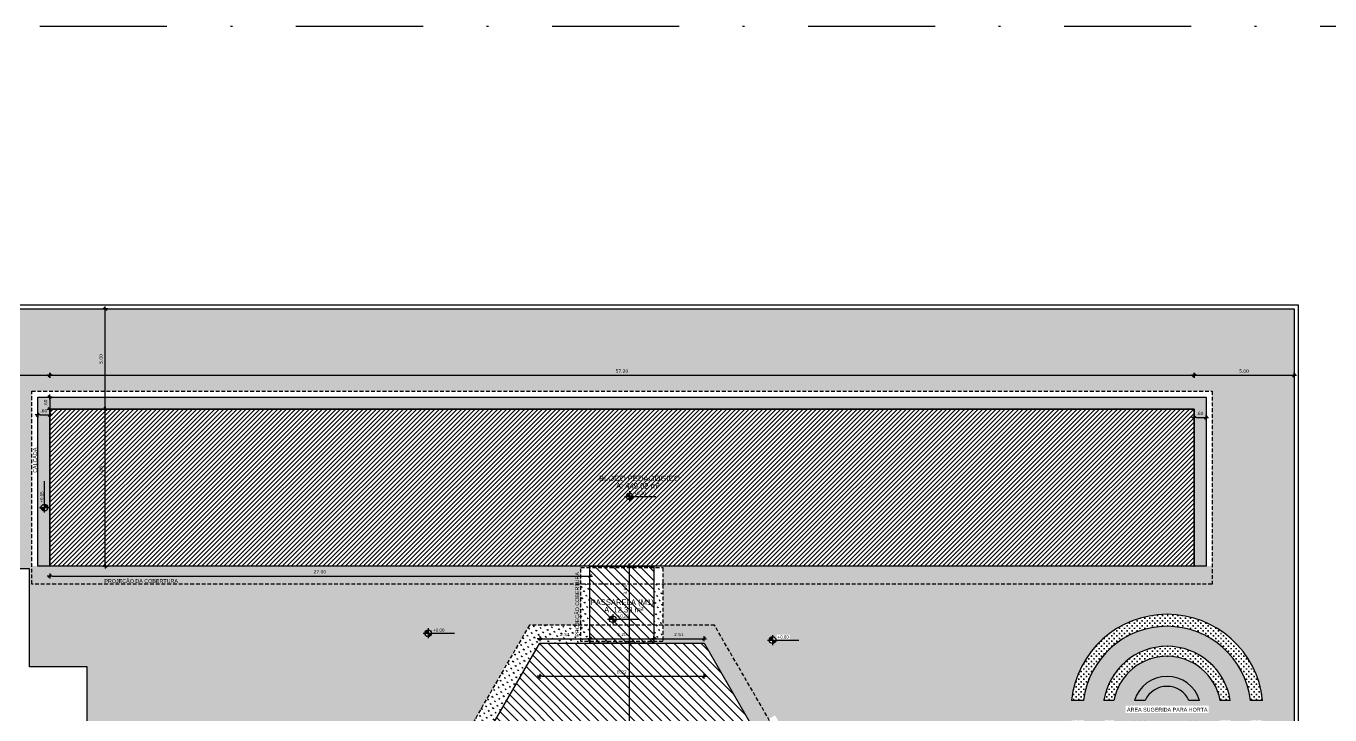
# Model space of a CAD drawing. Extents: x 386 to 569, y 47 to 136.
# Drawn here: x 423.8 to 488.9, y 101.5 to 135.9 of the extents above; entities that cross this region are included whole.
import ezdxf

# ---------------------------------------------------------------- set-up
doc = ezdxf.new("R2010")
doc.units = 0
doc.header["$LTSCALE"] = 0.005
doc.header["$PDMODE"] = 3
for name, pattern in [('DASHDOT', [25.4, 12.7, -6.35, 0, -6.35]), ('HIDDEN', [9.524999999999999, 6.35, -3.175]), ('TRACEJADO_G', [0.375, 0.25, -0.125])]:
    doc.linetypes.add(name, pattern=pattern)
doc.layers.get('0').update_dxf_attribs({"linetype": 'CONTINUOUS'})
doc.layers.get('DEFPOINTS').update_dxf_attribs({"linetype": 'CONTINUOUS'})
for name, color, linetype in [('A-MURO', 2, 'CONTINUOUS'), ('A-PAREDE', 5, 'CONTINUOUS'), ('A-PISOS-CTEL', 2, 'TRACEJADO_G'), ('A-PISOS-NIVEL', 1, 'CONTINUOUS'), ('AR-VEGETAÇÃO_árvores', 96, 'HIDDEN'), ('ARQ-CTA-1_100', 1, 'CONTINUOUS'), ('ARQ-HTC', 9, 'CONTINUOUS'), ('ARQ-PIS-VISTA', 8, 'CONTINUOUS'), ('ARQ-SMB-1_100', 1, 'CONTINUOUS'), ('ARQ-TXT-1_050', 2, 'CONTINUOUS'), ('ARQ-TXT-1_075', 2, 'CONTINUOUS')]:
    doc.layers.add(name, color=color, linetype=linetype)
doc.styles.add('ESC-50-A20', font='arial.ttf', dxfattribs={"height": 0.1})
doc.styles.add('FNDE Texto Cota 0100', font='verdana.ttf', dxfattribs={"height": 0.16})
doc.dimstyles.new('FNDE 1-0100', dxfattribs={"dimscale": 2.5, "dimtxt": 0.16, "dimasz": 0.05, "dimexe": 0.15, "dimexo": 0.15, "dimgap": 0.05, "dimtad": 1, "dimzin": 4, "dimdsep": 46, "dimtxsty": 'FNDE Texto Cota 0100', "dimblk": 'tic', "dimcen": 0.15, "dimdle": 0.15, "dimse1": 1, "dimse2": 1, "dimclrd": 251, "dimclre": 251, "dimclrt": 256, "dimaunit": 1, "dimadec": 3, "dimazin": 0, "dimtfac": 1, "dimtix": 1, "dimtmove": 2, "dimatfit": 3, "dimldrblk": 'tic', "dimfxl": 0.15, "dimtvp": 1, "dimtolj": 1, "dimtzin": 0, "dimarcsym": 0})
pattern_1 = [(0, (227.8115835084365, 52.84790417961362), (0.127, 0.127), [0.0635, -0.1905]), (90, (227.8433335084365, 52.81615417961362), (-0.127, 0.127), [0.0635, -0.1905])]
pattern_2 = [(255, (84.71499629127507, 34.55552027025981), (0.1269999999848798, -0.2199704525350586), [0.047625, -0.3115852448]), (210, (84.71499629127507, 34.55552027025981), (0.1269999999999999, -0.2199704525612474), [0.047625, -0.206375]), (299.9999999999999, (84.71499629127507, 34.55552027025981), (0.2199704525612474, 0.1269999999999999), [0.047625, -0.206375])]

# ---------------------------------------------------------------- blocks, each defined once
blk = doc.blocks.new('tic')
at = {"color": 251}
for p, q in [((-1.000000000000003, 0), (0.9999999999999964, 0)), ((0, -1.000000000000021), (0, 0.9999999999999784))]:
    blk.add_line(p, q, dxfattribs=at)
blk.add_line((-0.6000000000000405, -0.600000000000044), (0.6000000000000334, 0.600000000000037))
blk = doc.blocks.new('*D15')
at = {"layer": 'ARQ-CTA-1_100', "color": 251, "lineweight": -2, "transparency": 16777216}
blk.add_line((426.9429392375332, 96.61324127713448), (434.5290503153318, 96.61324127713448), dxfattribs=at)
at = {"layer": 'DEFPOINTS', "color": 0, "transparency": 16777216}
for p in [(426.8179392375332, 105.0640440468023), (434.6540503153318, 96.61324127713448), (434.6540503153318, 96.13678544562005)]:
    blk.add_point(p, dxfattribs=at)
at = {"layer": 'ARQ-CTA-1_100', "color": 251, "lineweight": -2, "transparency": 16777216, "xscale": 0.125, "yscale": 0.125, "zscale": 0.125, "rotation": 180}
blk.add_blockref('tic', (426.8179392375332, 96.61324127713448), dxfattribs=at)
at = {"layer": 'ARQ-CTA-1_100', "color": 251, "lineweight": -2, "transparency": 16777216, "xscale": 0.125, "yscale": 0.125, "zscale": 0.125}
blk.add_blockref('tic', (434.6540503153318, 96.61324127713448), dxfattribs=at)
at = {"layer": 'ARQ-CTA-1_100', "transparency": 16777216, "insert": (430.7359947764325, 96.82189473583159), "char_height": 0.16, "attachment_point": 5, "style": 'FNDE Texto Cota 0100'}
blk.add_mtext('\\A1;7.84', dxfattribs=at)
blk = doc.blocks.new('*D16')
at = {"layer": 'ARQ-CTA-1_100', "color": 251, "lineweight": -2, "transparency": 16777216}
blk.add_line((407.6683107041268, 118.4540528177046), (424.8183107041266, 118.4540528177046), dxfattribs=at)
at = {"layer": 'DEFPOINTS', "color": 0, "transparency": 16777216}
for p in [(407.5433107041268, 119.525378673707), (424.9433107041266, 119.5253786737069), (424.9433107041266, 118.4540528177046)]:
    blk.add_point(p, dxfattribs=at)
at = {"layer": 'ARQ-CTA-1_100', "color": 251, "lineweight": -2, "transparency": 16777216, "xscale": 0.125, "yscale": 0.125, "zscale": 0.125, "rotation": 180}
blk.add_blockref('tic', (407.5433107041268, 118.4540528177046), dxfattribs=at)
at = {"layer": 'ARQ-CTA-1_100', "color": 251, "lineweight": -2, "transparency": 16777216, "xscale": 0.125, "yscale": 0.125, "zscale": 0.125}
blk.add_blockref('tic', (424.9433107041266, 118.4540528177046), dxfattribs=at)
at = {"layer": 'ARQ-CTA-1_100', "transparency": 16777216, "insert": (416.2433107041267, 118.6623301850653), "char_height": 0.16, "attachment_point": 5, "style": 'FNDE Texto Cota 0100'}
blk.add_mtext('\\A1;17.40', dxfattribs=at)
blk = doc.blocks.new('*D18')
at = {"layer": 'ARQ-CTA-1_100', "color": 251, "lineweight": -2, "transparency": 16777216}
blk.add_line((427.7125717886719, 109.0435220757239), (427.7125717886719, 116.6435220757239), dxfattribs=at)
at = {"layer": 'DEFPOINTS', "color": 0, "transparency": 16777216}
for p in [(427.7125717886719, 116.7685220757239), (437.8316998817541, 116.7685220757239), (437.8316998817543, 108.9185220757239)]:
    blk.add_point(p, dxfattribs=at)
at = {"layer": 'ARQ-CTA-1_100', "color": 251, "lineweight": -2, "transparency": 16777216, "xscale": 0.125, "yscale": 0.125, "zscale": 0.125}
for p, rotation in [((427.7125717886719, 116.7685220757239), 90), ((427.7125717886719, 108.9185220757239), 270)]:
    blk.add_blockref('tic', p, dxfattribs=dict(at, rotation=rotation))
at = {"layer": 'ARQ-CTA-1_100', "transparency": 16777216, "insert": (427.5039183299749, 113.6732631119426), "char_height": 0.16, "attachment_point": 5, "rotation": 90, "style": 'FNDE Texto Cota 0100'}
blk.add_mtext('\\A1;7.85', dxfattribs=at)
blk = doc.blocks.new('*D58')
at = {"layer": 'ARQ-CTA-1_100', "color": 251, "lineweight": -2, "ltscale": 0.1, "transparency": 16777216}
blk.add_line((424.9433107041266, 117.2435220757239), (424.9433107041266, 116.893522075724), dxfattribs=at)
at = {"layer": 'DEFPOINTS', "color": 0, "ltscale": 0.1, "transparency": 16777216}
for p in [(424.343310704127, 117.3685220757239), (424.9433107041266, 116.768522075724), (424.9433107041266, 116.768522075724)]:
    blk.add_point(p, dxfattribs=at)
at = {"layer": 'ARQ-CTA-1_100', "color": 251, "lineweight": -2, "ltscale": 0.1, "transparency": 16777216, "xscale": 0.125, "yscale": 0.125, "zscale": 0.125}
for p, rotation in [((424.9433107041266, 117.3685220757239), 90), ((424.9433107041266, 116.768522075724), 270)]:
    blk.add_blockref('tic', p, dxfattribs=dict(at, rotation=rotation))
at = {"layer": 'ARQ-CTA-1_100', "ltscale": 0.1, "transparency": 16777216, "insert": (424.7350333367659, 117.068522075724), "char_height": 0.16, "attachment_point": 5, "rotation": 90, "style": 'FNDE Texto Cota 0100'}
blk.add_mtext('\\A1;.60', dxfattribs=at)
blk = doc.blocks.new('*D59')
at = {"layer": 'ARQ-CTA-1_100', "color": 251, "lineweight": -2, "ltscale": 0.1, "transparency": 16777216}
blk.add_line((424.468310704127, 116.4714753846443), (424.8183107041266, 116.4714753846443), dxfattribs=at)
at = {"layer": 'DEFPOINTS', "color": 0, "ltscale": 0.1, "transparency": 16777216}
for p in [(424.9433107041266, 116.4714753846443), (424.343310704127, 115.8052827974492), (424.9433107041266, 115.2052827974492)]:
    blk.add_point(p, dxfattribs=at)
at = {"layer": 'ARQ-CTA-1_100', "color": 251, "lineweight": -2, "ltscale": 0.1, "transparency": 16777216, "xscale": 0.125, "yscale": 0.125, "zscale": 0.125, "rotation": 180}
blk.add_blockref('tic', (424.343310704127, 116.4714753846443), dxfattribs=at)
at = {"layer": 'ARQ-CTA-1_100', "color": 251, "lineweight": -2, "ltscale": 0.1, "transparency": 16777216, "xscale": 0.125, "yscale": 0.125, "zscale": 0.125}
blk.add_blockref('tic', (424.9433107041266, 116.4714753846443), dxfattribs=at)
at = {"layer": 'ARQ-CTA-1_100', "ltscale": 0.1, "transparency": 16777216, "insert": (424.6433107041268, 116.6797527520049), "char_height": 0.16, "attachment_point": 5, "style": 'FNDE Texto Cota 0100'}
blk.add_mtext('\\A1;.60', dxfattribs=at)
blk = doc.blocks.new('*D60')
at = {"layer": 'ARQ-CTA-1_100', "color": 251, "lineweight": -2, "ltscale": 0.1, "transparency": 16777216}
blk.add_line((425.0683107041266, 118.4540528177048), (482.0183107041265, 118.4540528177048), dxfattribs=at)
at = {"layer": 'DEFPOINTS', "color": 0, "ltscale": 0.1, "transparency": 16777216}
for p in [(482.1433107041265, 118.4540528177048), (424.9433107041266, 117.1878602305098), (482.1433107041265, 117.1878602305095)]:
    blk.add_point(p, dxfattribs=at)
at = {"layer": 'ARQ-CTA-1_100', "color": 251, "lineweight": -2, "ltscale": 0.1, "transparency": 16777216, "xscale": 0.125, "yscale": 0.125, "zscale": 0.125, "rotation": 180}
blk.add_blockref('tic', (424.9433107041266, 118.4540528177048), dxfattribs=at)
at = {"layer": 'ARQ-CTA-1_100', "color": 251, "lineweight": -2, "ltscale": 0.1, "transparency": 16777216, "xscale": 0.125, "yscale": 0.125, "zscale": 0.125}
blk.add_blockref('tic', (482.1433107041265, 118.4540528177048), dxfattribs=at)
at = {"layer": 'ARQ-CTA-1_100', "ltscale": 0.1, "transparency": 16777216, "insert": (453.5433107041266, 118.6623839123992), "char_height": 0.16, "attachment_point": 5, "style": 'FNDE Texto Cota 0100'}
blk.add_mtext('\\A1;57.20', dxfattribs=at)
blk = doc.blocks.new('*D61')
at = {"layer": 'ARQ-CTA-1_100', "color": 251, "lineweight": -2, "ltscale": 0.1, "transparency": 16777216}
blk.add_line((482.2683107041265, 116.3395345755811), (482.6183107041265, 116.3395345755811), dxfattribs=at)
at = {"layer": 'DEFPOINTS', "color": 0, "ltscale": 0.1, "transparency": 16777216}
for p in [(482.7433107041265, 116.3395345755811), (482.1433107041265, 115.0733419883861), (482.7433107041265, 115.0733419883861)]:
    blk.add_point(p, dxfattribs=at)
at = {"layer": 'ARQ-CTA-1_100', "color": 251, "lineweight": -2, "ltscale": 0.1, "transparency": 16777216, "xscale": 0.125, "yscale": 0.125, "zscale": 0.125, "rotation": 180}
blk.add_blockref('tic', (482.1433107041265, 116.3395345755811), dxfattribs=at)
at = {"layer": 'ARQ-CTA-1_100', "color": 251, "lineweight": -2, "ltscale": 0.1, "transparency": 16777216, "xscale": 0.125, "yscale": 0.125, "zscale": 0.125}
blk.add_blockref('tic', (482.7433107041265, 116.3395345755811), dxfattribs=at)
at = {"layer": 'ARQ-CTA-1_100', "ltscale": 0.1, "transparency": 16777216, "insert": (482.4433107041265, 116.5478119429418), "char_height": 0.16, "attachment_point": 5, "style": 'FNDE Texto Cota 0100'}
blk.add_mtext('\\A1;.60', dxfattribs=at)
blk = doc.blocks.new('*D62')
at = {"layer": 'ARQ-CTA-1_100', "color": 251, "lineweight": -2, "ltscale": 0.1, "transparency": 16777216}
blk.add_line((482.2683107041265, 118.4540528177048), (487.0183107041269, 118.4540528177048), dxfattribs=at)
at = {"layer": 'DEFPOINTS', "color": 0, "ltscale": 0.1, "transparency": 16777216}
for p in [(487.1433107041269, 118.4540528177048), (482.1433107041265, 117.7878602305097), (487.1433107041269, 117.7878602305097)]:
    blk.add_point(p, dxfattribs=at)
at = {"layer": 'ARQ-CTA-1_100', "color": 251, "lineweight": -2, "ltscale": 0.1, "transparency": 16777216, "xscale": 0.125, "yscale": 0.125, "zscale": 0.125, "rotation": 180}
blk.add_blockref('tic', (482.1433107041265, 118.4540528177048), dxfattribs=at)
at = {"layer": 'ARQ-CTA-1_100', "color": 251, "lineweight": -2, "ltscale": 0.1, "transparency": 16777216, "xscale": 0.125, "yscale": 0.125, "zscale": 0.125}
blk.add_blockref('tic', (487.1433107041269, 118.4540528177048), dxfattribs=at)
at = {"layer": 'ARQ-CTA-1_100', "ltscale": 0.1, "transparency": 16777216, "insert": (484.6433107041267, 118.6623301850654), "char_height": 0.16, "attachment_point": 5, "style": 'FNDE Texto Cota 0100'}
blk.add_mtext('\\A1;5.00', dxfattribs=at)
blk = doc.blocks.new('*D63')
at = {"layer": 'ARQ-CTA-1_100', "color": 251, "lineweight": -2, "transparency": 16777216}
blk.add_line((425.0683107041268, 108.4213210424758), (451.8183107041266, 108.4213210424758), dxfattribs=at)
at = {"layer": 'DEFPOINTS', "color": 0, "transparency": 16777216}
for p in [(424.9433107041268, 108.9185220757239), (451.9433107041266, 108.9185220757239), (451.9433107041266, 108.4213210424758)]:
    blk.add_point(p, dxfattribs=at)
at = {"layer": 'ARQ-CTA-1_100', "color": 251, "lineweight": -2, "transparency": 16777216, "xscale": 0.125, "yscale": 0.125, "zscale": 0.125, "rotation": 180}
blk.add_blockref('tic', (424.9433107041268, 108.4213210424758), dxfattribs=at)
at = {"layer": 'ARQ-CTA-1_100', "color": 251, "lineweight": -2, "transparency": 16777216, "xscale": 0.125, "yscale": 0.125, "zscale": 0.125}
blk.add_blockref('tic', (451.9433107041266, 108.4213210424758), dxfattribs=at)
at = {"layer": 'ARQ-CTA-1_100', "transparency": 16777216, "insert": (438.4433107041267, 108.6296521371703), "char_height": 0.16, "attachment_point": 5, "style": 'FNDE Texto Cota 0100'}
blk.add_mtext('\\A1;27.00', dxfattribs=at)
blk = doc.blocks.new('*D73')
at = {"layer": 'ARQ-CTA-1_100', "color": 251, "lineweight": -2, "transparency": 16777216}
blk.add_line((449.5605756772085, 103.414142243071), (457.5260457310471, 103.414142243071), dxfattribs=at)
at = {"layer": 'DEFPOINTS', "color": 0, "transparency": 16777216}
for p in [(449.4355756772085, 105.0640440468009), (457.6510457310471, 105.0640440468011), (457.6510457310471, 103.414142243071)]:
    blk.add_point(p, dxfattribs=at)
at = {"layer": 'ARQ-CTA-1_100', "color": 251, "lineweight": -2, "transparency": 16777216, "xscale": 0.125, "yscale": 0.125, "zscale": 0.125, "rotation": 180}
blk.add_blockref('tic', (449.4355756772085, 103.414142243071), dxfattribs=at)
at = {"layer": 'ARQ-CTA-1_100', "color": 251, "lineweight": -2, "transparency": 16777216, "xscale": 0.125, "yscale": 0.125, "zscale": 0.125}
blk.add_blockref('tic', (457.6510457310471, 103.414142243071), dxfattribs=at)
at = {"layer": 'ARQ-CTA-1_100', "transparency": 16777216, "insert": (453.5433107041278, 103.6227957017681), "char_height": 0.16, "attachment_point": 5, "style": 'FNDE Texto Cota 0100'}
blk.add_mtext('\\A1;8.22', dxfattribs=at)
blk = doc.blocks.new('*D74')
at = {"layer": 'ARQ-CTA-1_100', "color": 251, "lineweight": -2, "transparency": 16777216}
blk.add_line((453.9292737924076, 90.95943250549274), (453.9292737924076, 104.9390440468011), dxfattribs=at)
at = {"layer": 'DEFPOINTS', "color": 0, "transparency": 16777216}
for p in [(453.9292737924076, 105.0640440468011), (457.6510457310469, 105.0640440468011), (457.6510457310472, 90.83443250549274)]:
    blk.add_point(p, dxfattribs=at)
at = {"layer": 'ARQ-CTA-1_100', "color": 251, "lineweight": -2, "transparency": 16777216, "xscale": 0.125, "yscale": 0.125, "zscale": 0.125}
for p, rotation in [((453.9292737924076, 105.0640440468011), 90), ((453.9292737924076, 90.83443250549274), 270)]:
    blk.add_blockref('tic', p, dxfattribs=dict(at, rotation=rotation))
at = {"layer": 'ARQ-CTA-1_100', "transparency": 16777216, "insert": (453.7209426977132, 97.94923827614701), "char_height": 0.16, "attachment_point": 5, "rotation": 90, "style": 'FNDE Texto Cota 0100'}
blk.add_mtext('\\A1;14.23', dxfattribs=at)
blk = doc.blocks.new('*D75')
at = {"layer": 'ARQ-CTA-1_100', "color": 251, "lineweight": -2, "transparency": 16777216}
blk.add_line((449.5605756772085, 105.2874930711503), (451.8183107041266, 105.2874930711503), dxfattribs=at)
at = {"layer": 'DEFPOINTS', "color": 0, "transparency": 16777216}
for p in [(449.4355756772085, 105.0640440468009), (451.9433107041266, 105.2874930711503), (451.9433107041266, 105.0640440468009)]:
    blk.add_point(p, dxfattribs=at)
at = {"layer": 'ARQ-CTA-1_100', "color": 251, "lineweight": -2, "transparency": 16777216, "xscale": 0.125, "yscale": 0.125, "zscale": 0.125, "rotation": 180}
blk.add_blockref('tic', (449.4355756772085, 105.2874930711503), dxfattribs=at)
at = {"layer": 'ARQ-CTA-1_100', "color": 251, "lineweight": -2, "transparency": 16777216, "xscale": 0.125, "yscale": 0.125, "zscale": 0.125}
blk.add_blockref('tic', (451.9433107041266, 105.2874930711503), dxfattribs=at)
at = {"layer": 'ARQ-CTA-1_100', "transparency": 16777216, "insert": (450.6894431906675, 105.4958241658447), "char_height": 0.16, "attachment_point": 5, "style": 'FNDE Texto Cota 0100'}
blk.add_mtext('\\A1;2.51', dxfattribs=at)
blk = doc.blocks.new('*D76')
at = {"layer": 'ARQ-CTA-1_100', "color": 251, "lineweight": -2, "transparency": 16777216}
blk.add_line((452.0683107041266, 105.2874930711503), (455.0183107041265, 105.2874930711503), dxfattribs=at)
at = {"layer": 'DEFPOINTS', "color": 0, "transparency": 16777216}
for p in [(451.9433107041266, 105.0640440468009), (455.1433107041265, 105.2874930711503), (455.1433107041265, 105.0640440468009)]:
    blk.add_point(p, dxfattribs=at)
at = {"layer": 'ARQ-CTA-1_100', "color": 251, "lineweight": -2, "transparency": 16777216, "xscale": 0.125, "yscale": 0.125, "zscale": 0.125, "rotation": 180}
blk.add_blockref('tic', (451.9433107041266, 105.2874930711503), dxfattribs=at)
at = {"layer": 'ARQ-CTA-1_100', "color": 251, "lineweight": -2, "transparency": 16777216, "xscale": 0.125, "yscale": 0.125, "zscale": 0.125}
blk.add_blockref('tic', (455.1433107041265, 105.2874930711503), dxfattribs=at)
at = {"layer": 'ARQ-CTA-1_100', "transparency": 16777216, "insert": (453.5433107041266, 105.4958241658447), "char_height": 0.16, "attachment_point": 5, "style": 'FNDE Texto Cota 0100'}
blk.add_mtext('\\A1;3.20', dxfattribs=at)
blk = doc.blocks.new('*D77')
at = {"layer": 'ARQ-CTA-1_100', "color": 251, "lineweight": -2, "transparency": 16777216}
blk.add_line((455.2683107041265, 105.2874930711503), (457.5260457310471, 105.2874930711503), dxfattribs=at)
at = {"layer": 'DEFPOINTS', "color": 0, "transparency": 16777216}
for p in [(455.1433107041265, 105.0640440468009), (457.6510457310471, 105.2874930711503), (457.6510457310471, 105.0640440468011)]:
    blk.add_point(p, dxfattribs=at)
at = {"layer": 'ARQ-CTA-1_100', "color": 251, "lineweight": -2, "transparency": 16777216, "xscale": 0.125, "yscale": 0.125, "zscale": 0.125, "rotation": 180}
blk.add_blockref('tic', (455.1433107041265, 105.2874930711503), dxfattribs=at)
at = {"layer": 'ARQ-CTA-1_100', "color": 251, "lineweight": -2, "transparency": 16777216, "xscale": 0.125, "yscale": 0.125, "zscale": 0.125}
blk.add_blockref('tic', (457.6510457310471, 105.2874930711503), dxfattribs=at)
at = {"layer": 'ARQ-CTA-1_100', "transparency": 16777216, "insert": (456.3971782175868, 105.4958241658447), "char_height": 0.16, "attachment_point": 5, "style": 'FNDE Texto Cota 0100'}
blk.add_mtext('\\A1;2.51', dxfattribs=at)
blk = doc.blocks.new('*D96')
at = {"layer": 'ARQ-CTA-1_100', "color": 251, "lineweight": -2, "transparency": 16777216}
blk.add_arc((461.7587807579645, 97.94923827614453), 0.9563841585720237, 127.4939342364983, 232.5060657634856, dxfattribs=at)
at = {"layer": 'DEFPOINTS', "color": 0, "transparency": 16777216}
for p in [(457.6510457310471, 105.0640440468011), (460.8600736215179, 98.27634092313392), (461.7587807579645, 97.94923827614453), (461.7587807579645, 97.94923827614453), (457.6510457310472, 90.83443250549274)]:
    blk.add_point(p, dxfattribs=at)
at = {"layer": 'ARQ-CTA-1_100', "color": 251, "lineweight": -2, "transparency": 16777216, "xscale": 0.125, "yscale": 0.125, "zscale": 0.125}
for p, rotation in [((461.2805886786787, 98.77749125324506), 33.7469671182396), ((461.2805886786785, 97.12098529904412), 326.2530328817442)]:
    blk.add_blockref('tic', p, dxfattribs=dict(at, rotation=rotation))
at = {"layer": 'ARQ-CTA-1_100', "transparency": 16777216, "insert": (460.5940655046981, 97.94923827614473), "char_height": 0.16, "attachment_point": 5, "rotation": 90, "style": 'FNDE Texto Cota 0100'}
blk.add_mtext('\\A1;120°', dxfattribs=at)
blk = doc.blocks.new('FNDE-Nível Planta-1_100')
at = {"linetype": 'Continuous', "ltscale": 0.5}
h = blk.add_hatch(color=251, dxfattribs=at)
h.paths.add_polyline_path([(135.6568446245703, 7.813235637388029), (135.6568446245703, 7.981235637388071, 0.4142135623730951), (135.4888446245703, 7.813235637388029)])
h.paths.add_polyline_path([(135.6568446245703, 7.813235637388029), (135.6568446245703, 7.645235637387987, 0.4142135623730951), (135.8248446245704, 7.813235637388029)])
at = {"color": 251}
for p, q in [((135.6568446245703, 8.065235637388096), (135.6568446245703, 7.561235637387956)), ((135.4048446245703, 7.813235637388029), (135.8248446245705, 7.813235637388029)), ((135.8248446245703, 7.813235637388022), (136.9740948260615, 7.813235637388022))]:
    blk.add_line(p, q, dxfattribs=at)
blk.add_circle((135.6568446245703, 7.813235637388029), 0.1680000000000419, dxfattribs=at)
blk = doc.blocks.new('*D110')
at = {"layer": 'ARQ-CTA-1_100', "color": 251, "lineweight": -2, "transparency": 16777216}
blk.add_line((453.9292737924078, 105.1890440468009), (453.9292737924078, 108.7935220757239), dxfattribs=at)
at = {"layer": 'DEFPOINTS', "color": 0, "transparency": 16777216}
for p in [(453.9292737924077, 108.9185220757239), (453.9292737924078, 108.9185220757239), (453.9292737924077, 105.0640440468009)]:
    blk.add_point(p, dxfattribs=at)
at = {"layer": 'ARQ-CTA-1_100', "color": 251, "lineweight": -2, "transparency": 16777216, "xscale": 0.125, "yscale": 0.125, "zscale": 0.125}
for p, rotation in [((453.9292737924078, 108.9185220757239), 90), ((453.9292737924078, 105.0640440468009), 270)]:
    blk.add_blockref('tic', p, dxfattribs=dict(at, rotation=rotation))
at = {"layer": 'ARQ-CTA-1_100', "transparency": 16777216, "insert": (453.7206203337107, 107.738246149794), "char_height": 0.16, "attachment_point": 5, "rotation": 90, "style": 'FNDE Texto Cota 0100'}
blk.add_mtext('\\A1;3.85', dxfattribs=at)
blk = doc.blocks.new('*D138')
at = {"layer": 'ARQ-CTA-1_100', "color": 251, "lineweight": -2, "transparency": 16777216}
blk.add_line((427.7125717886719, 116.893522075724), (427.7125717886719, 121.6435220757239), dxfattribs=at)
at = {"layer": 'DEFPOINTS', "color": 0, "transparency": 16777216}
for p in [(427.7125717886719, 121.7685220757239), (428.9879872254095, 121.7685220757239), (428.9879872254095, 116.768522075724)]:
    blk.add_point(p, dxfattribs=at)
at = {"layer": 'ARQ-CTA-1_100', "color": 251, "lineweight": -2, "transparency": 16777216, "xscale": 0.125, "yscale": 0.125, "zscale": 0.125}
for p, rotation in [((427.7125717886719, 121.7685220757239), 90), ((427.7125717886719, 116.768522075724), 270)]:
    blk.add_blockref('tic', p, dxfattribs=dict(at, rotation=rotation))
at = {"layer": 'ARQ-CTA-1_100', "transparency": 16777216, "insert": (427.5042944213112, 119.268522075724), "char_height": 0.16, "attachment_point": 5, "rotation": 90, "style": 'FNDE Texto Cota 0100'}
blk.add_mtext('\\A1;5.00', dxfattribs=at)

msp = doc.modelspace()

# ---------------------------------------------------------------- hatches: boundary and pattern name
h = msp.add_hatch()
h.set_pattern_fill('DOTS', color=256, scale=0.08, angle=165)
h.set_pattern_definition([(165, (84.71499629127507, 34.55552027025981), (-0.094206308697376, -0.1062375705747016), [0, -0.127])])
h.paths.add_polyline_path([(424.9433107041265, 108.9185220757234), (424.3433107041263, 108.9185220757234), (424.343310704127, 117.3685220757234), (482.7433107041265, 117.3685220757239), (482.7433107041265, 108.9185220757239), (482.1433107041265, 108.9185220757239), (482.1433107041265, 116.768522075724), (424.9433107041266, 116.7685220757234)])
at = {"layer": 'AR-VEGETAÇÃO_árvores'}
h = msp.add_hatch(dxfattribs=at)
h.set_pattern_fill('GRASS', color=256, scale=0.01, angle=165)
h.set_pattern_definition(pattern_2)
h.paths.add_polyline_path([(425.0679392375333, 79.63852957139754), (413.6373335697833, 79.66804587952007), (410.7179392375332, 79.63859102740716), (410.7179392375332, 93.82724750504906), (407.5433107041268, 93.82724750504906), (407.5433107041268, 72.06852207572359), (407.643310704127, 72.06852207572359), (425.0679393638393, 72.0684982748066)])
edge = h.paths.add_edge_path(flags=16)
edge.add_arc((461.0774441168407, 105.2189039501736), 0.1680000000000632, 0, 360)
edge = h.paths.add_edge_path(flags=16)
edge.add_arc((480.7967635497527, 101.7075513269218), 4.800000000000008, 5.979156796300572, 174.0208432036999, ccw=False)
edge.add_line((485.5706508546647, 102.2075513269218), (484.9668954421513, 102.2075513269218))
edge.add_arc((480.7967635497527, 101.7075513269218), 4.20000000000001, 6.837141168136498, 173.1628588318639)
edge.add_line((476.626631657354, 102.2075513269218), (476.0228762448406, 102.2075513269217))
edge = h.paths.add_edge_path(flags=16)
edge.add_line((476.0228762448411, 101.2075513269218), (476.626631657354, 101.2075513269218))
edge.add_arc((480.7967635497527, 101.7075513269218), 4.200000000000008, 186.8371411681363, 353.1628588318637)
edge.add_line((484.9668954421513, 101.2075513269218), (485.5706508546647, 101.2075513269218))
edge.add_arc((480.7967635497529, 101.7075513269239), 4.800000000000013, 185.9791567963267, 354.0208432036733, ccw=False)
edge = h.paths.add_edge_path(flags=16)
edge.add_arc((480.7967635497527, 101.7075513269218), 3.200000000000025, 8.989299345162806, 171.0107006548375, ccw=False)
edge.add_line((483.9574596756085, 102.2075513269218), (483.450063382037, 102.2075513269218))
edge.add_arc((480.7967635497527, 101.7075513269218), 2.700000000000029, 10.67192928576234, 169.328070714238)
edge.add_line((478.1434637174683, 102.2075513269218), (477.6360674238968, 102.2075513269218))
edge = h.paths.add_edge_path(flags=16)
edge.add_line((477.6360674238968, 101.2075513269218), (478.1434637174683, 101.2075513269218))
edge.add_arc((480.7967635497527, 101.7075513269218), 2.700000000000026, 190.671929285762, 349.3280707142382)
edge.add_line((483.450063382037, 101.2075513269218), (483.9574596756085, 101.2075513269218))
edge.add_arc((480.7967635497527, 101.7075513269219), 3.200000000000041, 188.9892993451642, 351.0107006548358, ccw=False)
edge = h.paths.add_edge_path(flags=16)
edge.add_arc((480.7967635497527, 101.7075513269214), 1.700000000000081, 17.10463517665579, 162.8953648233455, ccw=False)
edge.add_line((482.4215712306798, 102.2075513269218), (481.8876347612162, 102.2075513269218))
edge.add_arc((480.7967635497527, 101.7075513269217), 1.200000000000037, 24.62431835216549, 155.3756816478345)
edge.add_line((479.7058923382891, 102.2075513269218), (479.1719558688255, 102.2075513269217))
edge = h.paths.add_edge_path(flags=0)
edge.add_line((479.1719558688259, 101.2075513269218), (479.7058923382891, 101.2075513269218))
edge.add_arc((480.7967635497527, 101.7075513269218), 1.200000000000037, 204.6243183521655, 335.3756816478345)
edge.add_line((481.8876347612162, 101.2075513269218), (482.4215712306798, 101.2075513269218))
edge.add_arc((480.7967635497529, 101.7075513269225), 1.699999999999973, 197.1046351766691, 342.89536482333136, ccw=False)
h.paths.add_polyline_path([(469.7222684520549, 98.54591068857461), (472.6492320362636, 96.85757996289013), (472.8659665852352, 97.23332040439783), (469.9390030010265, 98.92165113008232)], flags=17)
h.paths.add_polyline_path([(460.8238216485012, 101.2407431363349), (462.7110894649284, 97.91247121507693), (463.0884166574801, 98.12643133721039), (461.2011488410529, 101.4547032584683)], flags=17)
h.paths.add_polyline_path([(460.7542811057505, 96.14276868737133), (464.0685568479612, 94.2310286168206), (464.2852913969331, 94.60676905832815), (460.9710156547224, 96.51850912887889)], flags=17)
h.paths.add_polyline_path([(461.2821421520204, 105.2499306093873), (461.9293999964951, 105.2499306093873), (461.9293999964951, 105.4950056434938), (461.2821421520204, 105.4950056434938)], flags=16)
h.paths.add_polyline_path([(479.6681667047308, 93.79373939608129), (479.6681667047308, 94.21200078762215)])
h.paths.add_polyline_path([(480.3104877490114, 94.15079988056799), (480.3104877490114, 94.67076277279078)], flags=16)
h.paths.add_polyline_path([(478.7332785194988, 101.5803360479859), (482.8800725167703, 101.5803360479859), (482.8800725167703, 101.9459349565807), (478.7332785194988, 101.9459349565807)], flags=16)
edge = h.paths.add_edge_path()
edge.add_line((420.2954117138429, 108.7885220768256), (423.92196210319, 108.7885220768254))
edge.add_line((423.92196210319, 108.7885220768254), (423.9219601162127, 103.8885220768254))
edge.add_line((423.9219601162127, 103.8885220768254), (424.9583107041268, 103.8885220768257))
edge.add_line((424.9583107041268, 103.8885220768257), (425.1433107041263, 108.9185220757239))
edge.add_line((425.1433107041263, 108.9185220757239), (424.0433107041266, 108.9185220757239))
edge.add_line((424.0433107041266, 108.9185220757239), (424.0433107041267, 117.6685220757234))
edge.add_line((424.0433107041267, 117.6685220757234), (483.0433107041265, 117.6685220757239))
edge.add_line((483.0433107041265, 117.6685220757239), (483.0433107041265, 108.9185220757238))
edge.add_line((483.0433107041265, 108.9185220757238), (455.5933107041253, 108.9185220757238))
edge.add_line((455.5933107041253, 108.9185220757238), (455.5933107041253, 105.964044046801))
edge.add_line((455.5933107041253, 105.964044046801), (458.170660973318, 105.964044046801))
edge.add_line((458.170660973318, 105.964044046801), (462.798011242506, 97.94923827614475))
edge.add_line((462.798011242506, 97.94923827614475), (461.507316513241, 95.71368942799653))
edge.add_line((461.507316513241, 95.71368942799653), (463.3070138100805, 94.67558828468762))
edge.add_line((463.3070138100805, 94.67558828468762), (466.6140110667793, 100.4087425750082))
edge.add_line((466.6140110667793, 100.4087425750082), (473.6087721620827, 96.37402545733254))
edge.add_line((473.6087721620827, 96.37402545733254), (472.1383892257659, 93.82724750504906))
edge.add_line((472.1383892257659, 93.82724750504906), (477.0631010407381, 93.82724750504904))
edge.add_arc((478.1433107041267, 93.61852207572365), 1.100190538827379, 10.936299918057387, 169.0637000819439, ccw=False)
edge.add_line((479.2235203675153, 93.82724750504906), (487.1433107041269, 93.82724750504906))
edge.add_line((487.1433107041269, 93.82724750504906), (487.1433107041269, 121.7685220757239))
edge.add_line((487.1433107041269, 121.7685220757239), (420.2954117138446, 121.7685220757239))
edge.add_line((420.2954117138446, 121.7685220757239), (420.2954117138435, 119.6272389743558))
edge.add_line((420.2954117138435, 119.6272389743558), (422.4514663694072, 119.6272389743574))
edge.add_line((422.4514663694072, 119.6272389743574), (422.4514663694052, 109.6272389743574))
edge.add_line((422.4514663694052, 109.6272389743574), (420.2954117138426, 109.6272389743544))
edge.add_line((420.2954117138426, 109.6272389743544), (420.2954117138429, 108.7885220768256))
h.paths.add_polyline_path([(412.47196210319, 103.8885220768255), (412.47196210319, 108.7885220768256), (420.2954117138429, 108.7885220768256), (420.2954117138426, 109.6272389743544), (411.0433107042277, 109.6272389743416), (411.0433107042296, 119.6272389743416), (420.2954117138435, 119.6272389743558), (420.2954117138446, 121.7685220757239), (407.5433107041268, 121.7685220757239), (407.5433107041268, 93.82724750504906), (410.7179392375332, 93.92525625292285), (410.7179392375332, 103.8885220768256)])
h = msp.add_hatch(dxfattribs=at)
h.set_pattern_fill('GRASS', color=256, scale=0.01, angle=165)
h.set_pattern_definition(pattern_2)
h.paths.add_polyline_path([(455.0433107041279, 82.03443250549194), (455.0433107041279, 74.61636478819834), (458.0800480551459, 74.61636478819834), (459.5510457310454, 72.06852207572457), (475.5355756772095, 72.06852207572419), (476.9084902980889, 74.44866658083059), (460.0476766578084, 84.17431874900811), (458.8133477738104, 82.03443250549192)])
h.paths.add_polyline_path([(425.0679392375332, 76.0685220757233), (425.0679392375332, 72.06852207572359), (447.5433107041279, 72.06852207572359), (449.0065733531088, 74.61636478819639), (452.0433107041277, 74.61636478819639), (452.0433107041277, 76.06852207572327), (444.0458107041271, 76.0685220757233), (444.0458107041271, 73.0685220757233), (434.0458107041272, 73.0685220757233), (434.0458107041272, 76.06852207572324)])
h.paths.add_polyline_path([(424.0433107041267, 108.9185220757239), (423.9219602867943, 103.8885214665899), (426.8179392375332, 103.8885220768256), (426.8179392375333, 77.81852207572327), (452.0433107041279, 77.81852207572327), (452.0433107041279, 82.03443250549194), (448.2808751388293, 82.0344325054919), (447.0926709833109, 84.09246247261268), (442.1996274519297, 81.26746247261143), (433.4246274519256, 96.46620830902567), (440.4394332225781, 100.5162083090277), (443.8035449717316, 94.68939583715799), (445.5793048950146, 95.7136894279965), (444.2886101657494, 97.94923827614505), (448.9159604349377, 105.964044046801), (451.4933107041279, 105.964044046801), (451.4933107041279, 108.9185220757239)])
edge = h.paths.add_edge_path()
edge.add_arc((478.1433107041267, 93.61852207572362), 1.100190538827404, 169.8961191992204, 370.2821582464418)
edge.add_line((479.2258329186692, 93.81490149610042), (487.1433107041269, 93.82721923456637))
edge.add_line((487.1433107041269, 93.82721923456637), (487.1433107041269, 85.17274423000084))
edge.add_line((487.1433107041269, 85.17274423000084), (472.1248830275541, 93.80385408352929))
edge.add_line((472.1248830275541, 93.80385408352929), (477.060182690699, 93.81153225227811))
h = msp.add_hatch(dxfattribs=at)
h.set_pattern_fill('GRASS', color=256, scale=0.01, angle=165)
h.set_pattern_definition(pattern_2)
h.paths.add_polyline_path([(451.4933107041279, 105.964044046801), (448.9159604349377, 105.964044046801), (446.8439508810739, 102.3752182257389), (447.6465749983698, 101.9654039762771), (449.4355756772085, 105.0640440468009), (451.9433107041266, 105.064044046801), (451.9433107041266, 105.1412830612624), (451.4933107041279, 105.1412830612624)])
h.paths.add_polyline_path([(451.5330094941564, 105.3168527982756), (451.5330094941564, 108.6958432484803), (451.0992414177581, 108.6958432484803), (451.0992414177581, 105.3168527982756)], flags=9)
h = msp.add_hatch(dxfattribs=at)
h.set_pattern_fill('GRASS', color=256, scale=0.01, angle=165)
h.set_pattern_definition(pattern_2)
h.paths.add_polyline_path([(451.9433107041266, 108.0185220757239), (451.4933107041279, 108.0185220757239), (451.4933107041279, 105.964044046801), (451.9433107041266, 105.964044046801)])
h.paths.add_polyline_path([(455.5933107041253, 108.0185220757239), (455.1433107041265, 108.0185220757239), (455.1433107041265, 105.964044046801), (455.5933107041253, 105.964044046801)])
h.paths.add_polyline_path([(455.5933107041253, 105.964044046801), (455.1433107041265, 105.964044046801), (455.1433107041265, 105.1412830612624), (455.5933107041253, 105.1412830612624)])
h.paths.add_polyline_path([(451.9433107041266, 105.964044046801), (451.4933107041279, 105.964044046801), (451.4933107041279, 105.1412830612624), (451.9433107041266, 105.1412830612624)])
h = msp.add_hatch(dxfattribs=at)
h.set_pattern_fill('GRASS', color=256, scale=0.01, angle=165)
h.set_pattern_definition(pattern_2)
h.paths.add_polyline_path([(458.170660973318, 105.964044046801), (455.5933107041253, 105.964044046801), (455.5933107041253, 105.1412830612624), (455.1433107041265, 105.1412830612624), (455.1433107041265, 105.0640440468011), (457.6510457310471, 105.0640440468011), (461.7587807579645, 97.94923827614453), (460.5027145778921, 95.77366783458997), (460.5681789802908, 95.73590666714513), (460.7930238970661, 96.12570759505749), (461.5073165132411, 95.71368942799653), (462.7951244911604, 97.94423827624696, 0.2679491924310637), (462.7951244911604, 97.95423827624698)])
h.paths.add_polyline_path([(460.7930238970661, 96.12570759505749), (460.5681789802908, 95.73590666714513), (461.2823164954295, 95.32397796544299), (461.5073165132411, 95.71368942799651)])
h.paths.add_polyline_path([(461.5073165132411, 95.71368942799654), (461.2823164954295, 95.323977965443), (463.0821688933067, 94.28578735677706), (463.3070138100806, 94.67558828468763)], flags=16)
h.paths.add_polyline_path([(463.3070138100806, 94.67558828468762), (463.0821688933067, 94.28578735677705), (463.7732088320082, 93.88718179588824), (463.998053748782, 94.27698272379811)])
h.paths.add_polyline_path([(460.7542811057505, 96.14276868737133), (464.0685568479612, 94.2310286168206), (464.2852913969331, 94.60676905832815), (460.9710156547224, 96.51850912887889)], flags=9)
h = msp.add_hatch(dxfattribs=at)
h.set_pattern_fill('GRASS', color=256, scale=0.01, angle=165)
h.set_pattern_definition(pattern_2)
h.paths.add_polyline_path([(445.3278406502897, 97.94923827614699), (447.6465749983698, 101.9654039762771), (446.8439508810739, 102.3752182257389), (444.2886101657494, 97.94923827614505), (445.5793048950146, 95.7136894279965), (446.2935975111897, 96.12570759505749), (446.5162603017213, 95.73968969611816), (446.5817081637479, 95.77747603687713)])
h.paths.add_polyline_path([(446.5162603017213, 95.73968969611816), (446.2935975111897, 96.12570759505749), (445.5793048950146, 95.71368942799648), (445.802285300342, 95.32747603687719)])
h.paths.add_polyline_path([(445.802285300342, 95.32747603687717), (445.5793048950146, 95.7136894279965), (443.8035449717317, 94.68939583715799), (444.02693322258, 94.30247603687498)])
h.paths.add_polyline_path([(443.8035449717317, 94.68939583715799), (443.0885676594737, 94.27698272379811), (443.3119660540619, 93.88968954966933), (444.02693322258, 94.30247603687496)])
h.paths.add_polyline_path([(443.3568177008579, 94.38814263121952), (446.347306208952, 96.1147019763772), (446.1304221707527, 96.49035614988884), (443.1399336626586, 94.76379680473119)], flags=9)
at = {"layer": 'ARQ-HTC'}
h = msp.add_hatch(dxfattribs=at)
h.set_pattern_fill('ANSI31', color=256, scale=0.05, style=0)
h.set_pattern_definition([(45, (84.71499629127507, 34.55552027025981), (-0.1122532015133644, 0.1122532015133644), [])])
h.paths.add_polyline_path([(424.9433107041266, 116.7685220757234), (482.1433107041265, 116.768522075724), (482.1433107041265, 108.9185220757239), (424.9433107041265, 108.9185220757234)])
h = msp.add_hatch(dxfattribs=at)
h.set_pattern_fill('ANSI31', color=256, scale=0.1, angle=90, style=0)
h.set_pattern_definition([(135, (84.71499629127507, 34.55552027025981), (-0.2245064030267289, -0.2245064030267288), [])])
h.paths.add_polyline_path([(451.9433107041266, 108.9185220757239), (455.1433107041265, 108.9185220757239), (455.1433107041265, 105.0640440468009), (451.9433107041266, 105.0640440468009)])
h = msp.add_hatch(dxfattribs=at)
h.set_pattern_fill('ANSI31', color=256, scale=0.1, angle=90, style=0)
h.set_pattern_definition([(135, (1751.796928464599, 807.9579240778249), (-0.2245064030267289, -0.2245064030267288), [])])
h.paths.add_polyline_path([(457.6510457310472, 90.83443250549274), (449.4355756772085, 90.83443250549297), (445.3278406502897, 97.94923827614699), (449.4355756772085, 105.0640440468009), (457.6510457310471, 105.0640440468011), (461.7587807579645, 97.94923827614453)])
at = {"layer": 'ARQ-PIS-VISTA'}
h = msp.add_hatch(dxfattribs=at)
h.set_pattern_fill('CROSS', color=256, scale=0.02)
h.set_pattern_definition(pattern_1)
h.paths.add_polyline_path([(470.1383107041267, 110.618522075724), (470.0383107041266, 110.618522075724), (470.0383107041266, 110.5435220757239), (470.1383107041267, 110.5435220757239)])
h.paths.add_polyline_path([(479.1719558688255, 102.2075513269218), (479.7058923382891, 102.2075513269218, -0.6416889479197356), (481.8876347612162, 102.2075513269218), (482.4215712306798, 102.2075513269218, 0.7385489458759906)])
h = msp.add_hatch(dxfattribs=at)
h.set_pattern_fill('CROSS', color=256, scale=0.02)
h.set_pattern_definition(pattern_1)
h.paths.add_polyline_path([(477.6360674238968, 102.2075513269218), (478.1434637174683, 102.2075513269218, -0.8291561975888493), (483.450063382037, 102.2075513269218), (483.9574596756084, 102.2075513269218, 0.8542421961772504)], flags=17)
h.paths.add_polyline_path([(476.0228762448406, 102.2075513269218), (476.626631657354, 102.2075513269218, -0.88726210476566), (484.9668954421512, 102.2075513269218), (485.5706508546647, 102.2075513269218, 0.9007334537569823)])
h.paths.add_polyline_path([(482.4215712306798, 101.2075513269218), (481.8876347612162, 101.2075513269218, -0.6416889479197362), (479.7058923382891, 101.2075513269218), (479.1719558688255, 101.2075513269218, 0.7385489458759914)], flags=16)
h.paths.add_polyline_path([(483.9574596756084, 101.2075513269218), (483.450063382037, 101.2075513269218, -0.8291561975888487), (478.1434637174683, 101.2075513269218), (477.6360674238968, 101.2075513269218, 0.8542421961772494)], flags=17)
h.paths.add_polyline_path([(485.5706508546647, 101.2075513269218), (484.9668954421512, 101.2075513269218, -0.8872621047656616), (476.626631657354, 101.2075513269218), (476.0228762448406, 101.2075513269218, 0.9007334537569823)])

# ---------------------------------------------------------------- linework, layer by layer
at = {"linetype": 'DASHDOT', "ltscale": 100}
msp.add_lwpolyline([(386.0505446967429, 135.9084237852704), (569.4055177035368, 135.9084237852704), (569.4055177035368, 46.57701826553412), (386.0505446967429, 46.57701826553412)], close=True, dxfattribs=at)
msp.add_lwpolyline([(424.9433107041266, 116.768522075724), (482.1433107041265, 116.768522075724), (482.1433107041265, 108.9185220757238), (424.9433107041266, 108.9185220757238)], close=True)
at = {"layer": 'A-MURO'}
for p, q in [((407.3433107041268, 121.9685220757239), (487.3433107041268, 121.9685220757239)), ((487.3433107041268, 121.9685220757239), (487.3433107041268, 71.96852207572387)), ((407.5433107041268, 121.7685220757239), (487.1433107041269, 121.7685220757239)), ((487.1433107041269, 121.7685220757239), (487.1433107041269, 71.96852207572387))]:
    msp.add_line(p, q, dxfattribs=at)
at = {"layer": 'A-PAREDE'}
for points in [[(424.9433107041265, 110.6685220757804), (424.9433107041266, 116.768522075724), (482.1433107041265, 116.768522075724), (482.1433107041265, 108.9185220757239), (424.9433107041265, 108.9185220757239)], [(457.6510457310472, 90.83443250549274), (449.4355756772085, 90.83443250549297), (445.3278406502897, 97.94923827614699), (449.4355756772085, 105.0640440468009), (457.6510457310471, 105.0640440468011), (461.7587807579645, 97.94923827614453), (457.6510457310472, 90.83443250549274)]]:
    msp.add_lwpolyline(points, dxfattribs=at)
at = {"layer": 'A-PISOS-CTEL', "color": 1, "linetype": 'TRACEJADO_G', "ltscale": 150}
for points in [[(424.0433107041268, 117.6685220757239), (483.0433107041265, 117.6685220757239), (483.0433107041265, 108.0185220757239), (424.0433107041268, 108.0185220757239)], [(424.0433107041265, 117.668522075724), (483.0433107041266, 117.6685220757238), (483.0433107041266, 108.0185220757238), (424.0433107041265, 108.018522075724)], [(458.170660973318, 105.964044046801), (448.9159604349377, 105.964044046801), (444.2886101657494, 97.94923827614505), (448.915960434938, 89.93443250549308), (458.1706609733176, 89.93443250549316), (462.798011242506, 97.94923827614474)]]:
    msp.add_lwpolyline(points, close=True, dxfattribs=at)
msp.add_lwpolyline([(455.5933107041253, 108.8412830612624), (455.5933107041253, 105.1412830612624), (451.4933107041279, 105.1412830612624), (451.4933107041279, 108.8412830612624), (455.5933107041254, 108.8412830612629)], dxfattribs=at)
at = {"layer": 'A-PISOS-NIVEL', "color": 2}
msp.add_lwpolyline([(451.9433107041266, 108.9185220757239), (455.1433107041265, 108.9185220757239), (455.1433107041265, 105.0640440468009), (451.9433107041266, 105.0640440468009)], close=True, dxfattribs=at)
at = {"layer": 'ARQ-PIS-VISTA'}
for p, q in [((476.626631657354, 102.2075513269218), (476.0228762448406, 102.2075513269218)), ((478.1434637174683, 102.2075513269218), (477.6360674238968, 102.2075513269218)), ((479.7058923382891, 102.2075513269218), (479.1719558688255, 102.2075513269218)), ((482.4215712306798, 102.2075513269218), (481.8876347612162, 102.2075513269218)), ((483.9574596756084, 102.2075513269218), (483.450063382037, 102.2075513269218)), ((485.5706508546647, 102.2075513269218), (484.9668954421512, 102.2075513269218))]:
    msp.add_line(p, q, dxfattribs=at)
at = {"layer": 'ARQ-PIS-VISTA', "color": 1}
msp.add_lwpolyline([(424.9433107041265, 108.9185220757239), (424.3433107041263, 108.9185220757239), (424.343310704127, 117.3685220757239), (482.7433107041265, 117.3685220757239), (482.7433107041265, 108.9185220757239), (482.1433107041265, 108.9185220757239), (482.1433107041265, 116.768522075724), (424.9433107041266, 116.768522075724), (424.9433107041266, 108.9185220757239)], dxfattribs=at)
at = {"layer": 'ARQ-PIS-VISTA'}
msp.add_lwpolyline([(423.92196210319, 108.7885220768254), (412.47196210319, 108.7885220768256), (412.47196210319, 103.8885220768255), (410.7179392375332, 103.8885220768256), (410.7179392375332, 79.63859102740716), (426.8179392375332, 79.63852207682558), (426.8179392375332, 103.8885220768256), (423.921960286794, 103.8885220768254), (423.9219582217554, 108.7885220768238)], dxfattribs=at)
for radius, start, end in [(4.800000000000002, 5.979156796300749, 174.0208432036992), (4.200000000000003, 6.83714116813619, 173.1628588318638), (3.200000000000003, 8.98929934516289, 171.0107006548371), (2.700000000000003, 10.67192928576234, 169.3280707142392), (1.700000000000003, 17.104635176643, 162.895364823357), (1.200000000000003, 24.6243183521636, 155.3756816478364)]:
    msp.add_arc((480.7967635497527, 101.7075513269218), radius, start, end, dxfattribs=at)

# ---------------------------------------------------------------- block references
at = {"layer": 'ARQ-SMB-1_100', "rotation": 90}
msp.add_blockref('FNDE-Nível Planta-1_100', (432.4864179906987, -23.81431623134011), dxfattribs=at)
at = {"layer": 'ARQ-SMB-1_100'}
for p in [(318.2677842774064, 104.5901549578484), (317.4252814898973, 98.4524318689402), (308.2042402066955, 97.74798572447106), (325.4205994922704, 97.40566831278461)]:
    msp.add_blockref('FNDE-Nível Planta-1_100', p, dxfattribs=at)

# ---------------------------------------------------------------- texts
at = {"layer": 'ARQ-SMB-1_100', "style": 'ESC-50-A20'}
msp.add_attdef('+0.15', (424.6194279499971, 112.0880722674276), 'NA', height=0.16, rotation=90, dxfattribs=at)
for tag, p in [('+0.20', (454.1701727761741, 112.4779916064293)), ('+0.20', (453.327669988665, 106.3402685175211)), ('+0.00', (444.1066287054632, 105.635822373052)), ('+0.00', (461.3229879910381, 105.2935049613655))]:
    msp.add_attdef(tag, p, 'NA', height=0.16, dxfattribs=at)
at = {"layer": 'ARQ-TXT-1_050', "style": 'ESC-50-A20'}
for s, p in [('BLOCO PEDAGÓGICO', (452.3961774443154, 113.1651201456977)), ('A: 449.02 m²', (453.2461102003575, 112.7911094110974)), ('PASSARELA (M1)', (451.9773764451016, 106.9755811108038)), ('A: 12.33 m²', (452.6526139892994, 106.6015703762035))]:
    msp.add_text(s, height=0.2730666666661708, dxfattribs=at).set_placement(p)
at = {"layer": 'ARQ-TXT-1_075', "style": 'ESC-50-A20'}
for s, p in [('PROJEÇÃO DA COBERTURA', (427.6705368816891, 108.0751229007505)), ('ÁREA SUGERIDA PARA HORTA', (478.7946045767976, 101.6445434149709))]:
    msp.add_text(s, height=0.192, dxfattribs=at).set_placement(p)
msp.add_text('PROJEÇÃO COBERTURA', height=0.192, rotation=90, dxfattribs=at).set_placement((451.4055770248522, 105.3891474776754, -1.889666876327434))
at = {"layer": 'ARQ-TXT-1_075', "insert": (424.1102231242779, 113.582608419068), "char_height": 0.192, "attachment_point": 1, "rotation": 90, "style": 'ESC-50-A20'}
msp.add_mtext_dynamic_manual_height_columns('{\\fVerdana|b0|i0|c0|p34;CALÇADA}', width=1.55152501014048, gutter_width=0.5, heights=[0], dxfattribs=at)

# ---------------------------------------------------------------- dimensions: what is measured, and where the dimension line sits
at = {"layer": 'ARQ-CTA-1_100'}
for base, p1, p2, picture, middle in [((427.7125717886719, 121.7685220757239), (428.9879872254095, 116.768522075724), (428.9879872254095, 121.7685220757239), '*D138', (427.5042944213112, 119.268522075724)), ((453.9292737924076, 105.0640440468011), (457.6510457310472, 90.83443250549274), (457.6510457310469, 105.0640440468011), '*D74', (453.7209426977132, 97.94923827614701))]:
    dim = msp.add_linear_dim(base=base, p1=p1, p2=p2, angle=90, dimstyle='FNDE 1-0100', dxfattribs=at)
    dim.commit()
    dim.dimension.update_dxf_attribs({"geometry": picture, "text_midpoint": middle})
for base, p1, p2, picture, middle in [((424.9433107041266, 118.4540528177046), (407.5433107041268, 119.525378673707), (424.9433107041266, 119.5253786737069), '*D16', (416.2433107041267, 118.6623301850653)), ((451.9433107041266, 108.4213210424758), (424.9433107041268, 108.9185220757239), (451.9433107041266, 108.9185220757239), '*D63', (438.4433107041267, 108.6296521371703)), ((451.9433107041266, 105.2874930711503), (449.4355756772085, 105.0640440468009), (451.9433107041266, 105.0640440468009), '*D75', (450.6894431906675, 105.4958241658447)), ((455.1433107041265, 105.2874930711503), (451.9433107041266, 105.0640440468009), (455.1433107041265, 105.0640440468009), '*D76', (453.5433107041266, 105.4958241658447)), ((457.6510457310471, 105.2874930711503), (455.1433107041265, 105.0640440468009), (457.6510457310471, 105.0640440468011), '*D77', (456.3971782175868, 105.4958241658447)), ((434.6540503153318, 96.61324127713448), (426.8179392375332, 105.0640440468023), (434.6540503153318, 96.13678544562005), '*D15', (430.7359947764325, 96.82189473583159)), ((457.6510457310471, 103.414142243071), (449.4355756772085, 105.0640440468009), (457.6510457310471, 105.0640440468011), '*D73', (453.5433107041278, 103.6227957017681))]:
    dim = msp.add_linear_dim(base=base, p1=p1, p2=p2, dimstyle='FNDE 1-0100', dxfattribs=at)
    dim.commit()
    dim.dimension.update_dxf_attribs({"geometry": picture, "text_midpoint": middle})
at = {"layer": 'ARQ-CTA-1_100', "ltscale": 0.1}
for base, p1, p2, picture, middle in [((482.1433107041265, 118.4540528177048), (424.9433107041266, 117.1878602305098), (482.1433107041265, 117.1878602305095), '*D60', (453.5433107041266, 118.6623839123992)), ((487.1433107041269, 118.4540528177048), (482.1433107041265, 117.7878602305097), (487.1433107041269, 117.7878602305097), '*D62', (484.6433107041267, 118.6623301850654)), ((424.9433107041266, 116.4714753846443), (424.343310704127, 115.8052827974492), (424.9433107041266, 115.2052827974492), '*D59', (424.6433107041268, 116.6797527520049)), ((482.7433107041265, 116.3395345755811), (482.1433107041265, 115.0733419883861), (482.7433107041265, 115.0733419883861), '*D61', (482.4433107041265, 116.5478119429418))]:
    dim = msp.add_linear_dim(base=base, p1=p1, p2=p2, dimstyle='FNDE 1-0100', dxfattribs=at)
    dim.commit()
    dim.dimension.update_dxf_attribs({"geometry": picture, "text_midpoint": middle})
dim = msp.add_linear_dim(base=(424.9433107041266, 116.768522075724), p1=(424.343310704127, 117.3685220757239), p2=(424.9433107041266, 116.768522075724), angle=90, dimstyle='FNDE 1-0100', dxfattribs=at)
dim.commit()
dim.dimension.update_dxf_attribs({"geometry": '*D58', "text_midpoint": (424.7350333367659, 117.068522075724)})
at = {"layer": 'ARQ-CTA-1_100'}
for base, p1, p2, picture, middle in [((427.7125717886719, 116.7685220757239), (437.8316998817543, 108.9185220757239), (437.8316998817541, 116.7685220757239), '*D18', (427.5039183299749, 113.6732631119426)), ((453.9292737924078, 108.9185220757239), (453.9292737924077, 105.0640440468009), (453.9292737924077, 108.9185220757239), '*D110', (453.7206203337107, 107.738246149794))]:
    dim = msp.add_linear_dim(base=base, p1=p1, p2=p2, angle=90, dimstyle='FNDE 1-0100', dxfattribs=at)
    dim.commit()
    dim.dimension.update_dxf_attribs({"geometry": picture, "text_midpoint": middle, "dimtype": 160})
dim = msp.add_angular_dim_2l(base=(460.8600736215179, 98.27634092313392), line1=((457.6510457310471, 105.0640440468011), (461.7587807579645, 97.94923827614453)), line2=((461.7587807579645, 97.94923827614453), (457.6510457310472, 90.83443250549274)), text='120°', dimstyle='FNDE 1-0100', dxfattribs=at)
dim.commit()
dim.dimension.update_dxf_attribs({"geometry": '*D96', "text_midpoint": (460.5940655046981, 97.94923827614465)})

doc.saveas('drawing.dxf')
